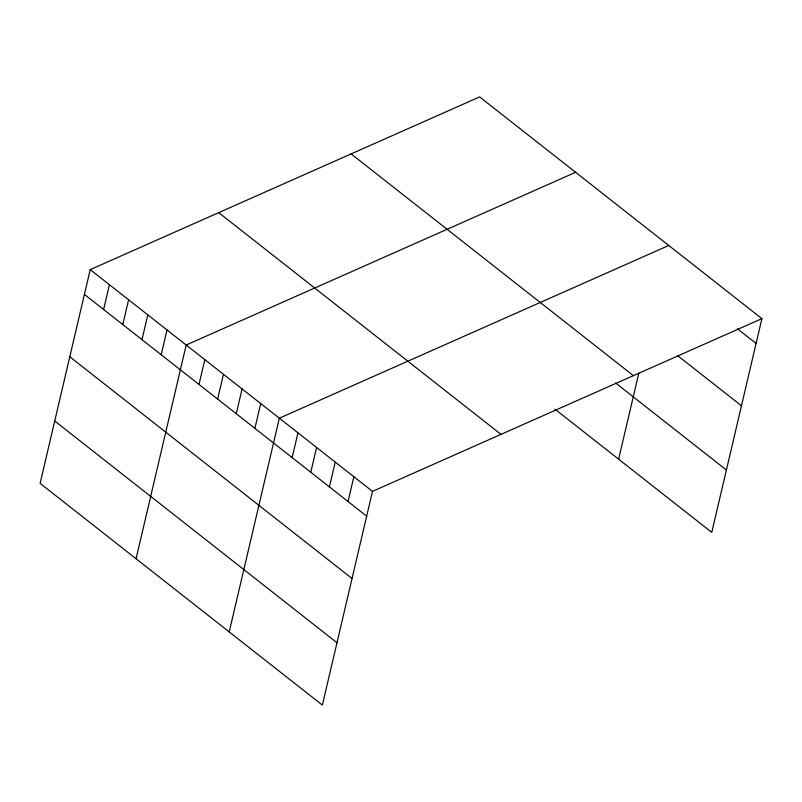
<?xml version="1.0" encoding="UTF-8"?>
<svg xmlns="http://www.w3.org/2000/svg" width="802" height="802" viewBox="0 0 802 802"><rect width="100%" height="100%" fill="white"/><g stroke="black" fill="none" stroke-linecap="round" stroke-linejoin="round"><path stroke-width="1.2" d="M90.225 269.632L40.1 483.355L322.354 705.088L372.489 491.365L761.9 318.645L479.646 96.912L90.225 269.632L372.489 491.365M103.608 309.502L109.423 284.71M122.796 324.579L128.611 299.788M141.994 339.657L147.809 314.865M161.192 354.735L167.006 329.943M136.069 558.743L186.194 345.02L575.615 172.3M199.006 384.449L204.821 359.657M217.643 399.085L223.457 374.293M236.269 413.712L242.084 388.92M254.896 428.348L260.71 403.556M229.212 631.916L279.337 418.193L668.758 245.472M292.159 457.621L297.973 432.829M310.785 472.258L316.6 447.466M329.411 486.884L335.226 462.092M348.038 501.521L353.852 476.729M618.623 459.195L638.833 373.06M761.9 318.645L711.775 532.368L554.894 409.13M737.459 328.8L756.086 343.436M677.73 355.717L741.459 405.782M351.136 153.904L633.39 375.647M615.605 382.985L726.391 470.022M218.735 212.63L500.989 434.363M84.41 294.424L366.674 516.157M69.794 356.77L352.048 578.503M54.726 421.01L336.98 642.743"/></g></svg>
